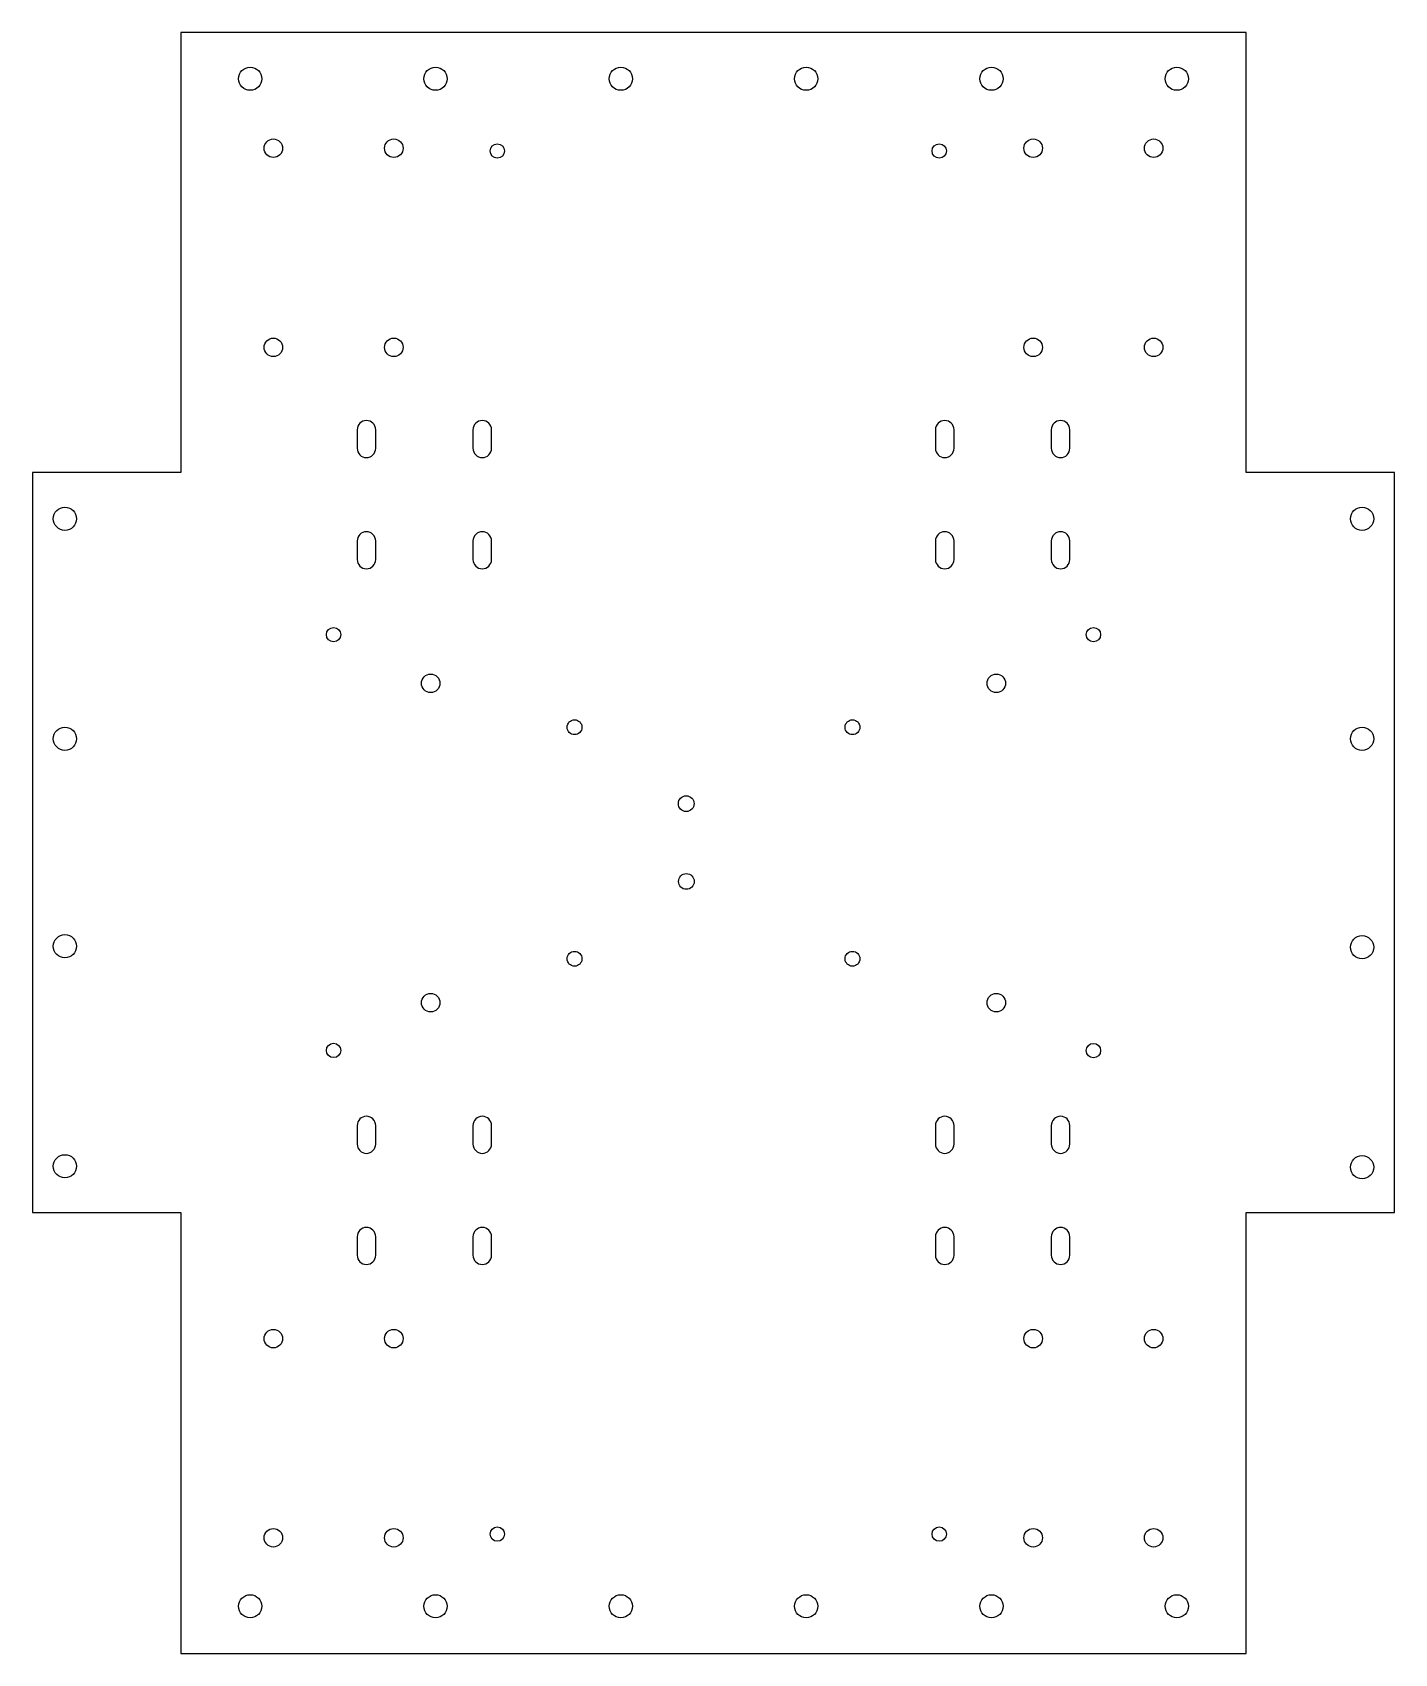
# Model space of a CAD drawing. Header units: millimetres. Extents: x -147 to 147, y -175 to 175.
import ezdxf

# ---------------------------------------------------------------- set-up
doc = ezdxf.new("R2010")
doc.units = ezdxf.units.MM

msp = doc.modelspace()

# ---------------------------------------------------------------- linework, layer by layer
at = {"color": 7, "linetype": 'Continuous', "lineweight": 25}
for p, q in [((-115, 175), (-115, 80)), ((115, 175), (-115, 175)), ((115, 80), (115, 175)), ((-76.91, 89.21), (-76.91, 85.21)), ((-72.91, 85.21), (-72.91, 89.21)), ((-51.91, 89.21), (-51.91, 85.21)), ((-47.91, 85.21), (-47.91, 89.21)), ((47.91, 89.21), (47.91, 85.21)), ((51.91, 85.21), (51.91, 89.21)), ((72.91, 89.21), (72.91, 85.21)), ((76.91, 85.21), (76.91, 89.21)), ((-147, 80), (-147, -79.79)), ((-115, 80), (-147, 80)), ((147, 80), (115, 80)), ((147, -79.79), (147, 80)), ((-76.91, 65.21), (-76.91, 61.21)), ((-72.91, 61.21), (-72.91, 65.21)), ((-51.91, 65.21), (-51.91, 61.21)), ((-47.91, 61.21), (-47.91, 65.21)), ((47.91, 65.21), (47.91, 61.21)), ((51.91, 61.21), (51.91, 65.21)), ((72.91, 65.21), (72.91, 61.21)), ((76.91, 61.21), (76.91, 65.21)), ((-76.91, -61), (-76.91, -65)), ((-72.91, -65), (-72.91, -61)), ((-51.91, -61), (-51.91, -65)), ((-47.91, -65), (-47.91, -61)), ((47.91, -61), (47.91, -65)), ((51.91, -65), (51.91, -61)), ((72.91, -61), (72.91, -65)), ((76.91, -65), (76.91, -61)), ((-147, -79.79), (-115, -79.79)), ((-115, -79.79), (-115, -175)), ((115, -79.79), (147, -79.79)), ((115, -175), (115, -79.79)), ((-76.91, -85), (-76.91, -89)), ((-72.91, -89), (-72.91, -85)), ((-51.91, -85), (-51.91, -89)), ((-47.91, -89), (-47.91, -85)), ((47.91, -85), (47.91, -89)), ((51.91, -89), (51.91, -85)), ((72.91, -85), (72.91, -89)), ((76.91, -89), (76.91, -85)), ((-115, -175), (115, -175))]:
    msp.add_line(p, q, dxfattribs=at)
for centre, radius in [((-100, 165), 2.5), ((-60, 165), 2.5), ((-20, 165), 2.5), ((20, 165), 2.5), ((60, 165), 2.5), ((100, 165), 2.5), ((-95, 150), 2), ((-69, 150), 2), ((-46.66, 149.41), 1.55), ((48.72, 149.41), 1.55), ((69, 150), 2), ((95, 150), 2), ((-95, 107), 2), ((-69, 107), 2), ((69, 107), 2), ((95, 107), 2), ((-140, 70), 2.5), ((140, 70), 2.5), ((-82, 44.98), 1.55), ((82, 44.98), 1.55), ((-61.04, 34.47), 2), ((61.04, 34.47), 2), ((-140, 22.5), 2.5), ((-30, 25), 1.6), ((30, 25), 1.6), ((140, 22.5), 2.5), ((-5.89, 8.5), 1.7), ((-5.85, -8.3), 1.7), ((-140, -22.29), 2.5), ((140, -22.5), 2.5), ((-30, -25), 1.6), ((30, -25), 1.6), ((-61.04, -34.47), 2), ((61.04, -34.47), 2), ((-82, -44.78), 1.55), ((82, -44.82), 1.55), ((-140, -69.79), 2.5), ((140, -70), 2.5), ((-95, -107), 2), ((-69, -107), 2), ((69, -107), 2), ((95, -107), 2), ((-95, -150), 2), ((-69, -150), 2), ((-46.66, -149.21), 1.55), ((48.72, -149.21), 1.55), ((69, -150), 2), ((95, -150), 2), ((-100, -164.79), 2.5), ((-60, -164.79), 2.5), ((-20, -164.79), 2.5), ((20, -164.79), 2.5), ((60, -164.79), 2.5), ((100, -164.79), 2.5)]:
    msp.add_circle(centre, radius, dxfattribs=at)
for centre, start, end in [((-74.91, 89.21), 0, 180), ((-49.91, 89.21), 0, 180), ((49.91, 89.21), 0, 180), ((74.91, 89.21), 0, 180), ((-74.91, 85.21), 180, 0), ((-49.91, 85.21), 180, 0), ((49.91, 85.21), 180, 0), ((74.91, 85.21), 180, 0), ((-74.91, 65.21), 0, 180), ((-49.91, 65.21), 0, 180), ((49.91, 65.21), 0, 180), ((74.91, 65.21), 0, 180), ((-74.91, 61.21), 180, 0), ((-49.91, 61.21), 180, 0), ((49.91, 61.21), 180, 0), ((74.91, 61.21), 180, 0), ((-74.91, -61), 0, 180), ((-49.91, -61), 0, 180), ((49.91, -61), 0, 180), ((74.91, -61), 0, 180), ((-74.91, -65), 180, 0), ((-49.91, -65), 180, 0), ((49.91, -65), 180, 0), ((74.91, -65), 180, 0), ((-74.91, -85), 0, 180), ((-49.91, -85), 0, 180), ((49.91, -85), 0, 180), ((74.91, -85), 0, 180), ((-74.91, -89), 180, 0), ((-49.91, -89), 180, 0), ((49.91, -89), 180, 0), ((74.91, -89), 180, 0)]:
    msp.add_arc(centre, 2, start, end, dxfattribs=at)

doc.saveas('drawing.dxf')
